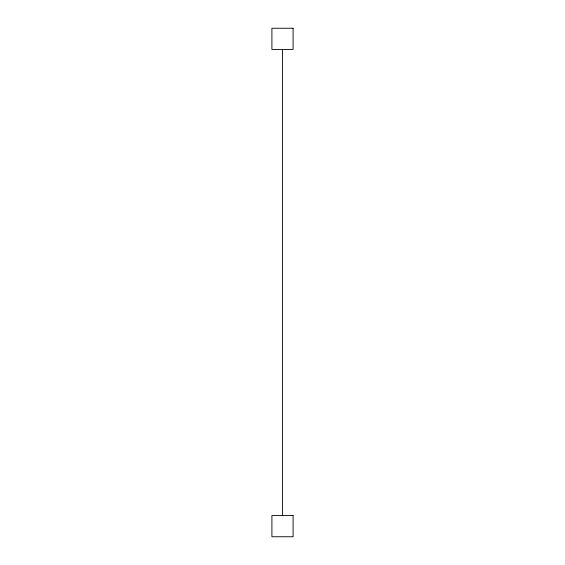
<?xml version="1.0" encoding="UTF-8"?>
<svg xmlns="http://www.w3.org/2000/svg" width="565" height="565" viewBox="0 0 565 565"><rect width="100%" height="100%" fill="white"/><g stroke="black" fill="none" stroke-linecap="round" stroke-linejoin="round"><path stroke-width="0.85" d="M282.5 49.438L282.5 515.562M293.094 28.25L271.906 28.25L271.906 49.438L293.094 49.438L293.094 28.25M293.094 515.562L271.906 515.562L271.906 536.75L293.094 536.75L293.094 515.562"/></g></svg>
